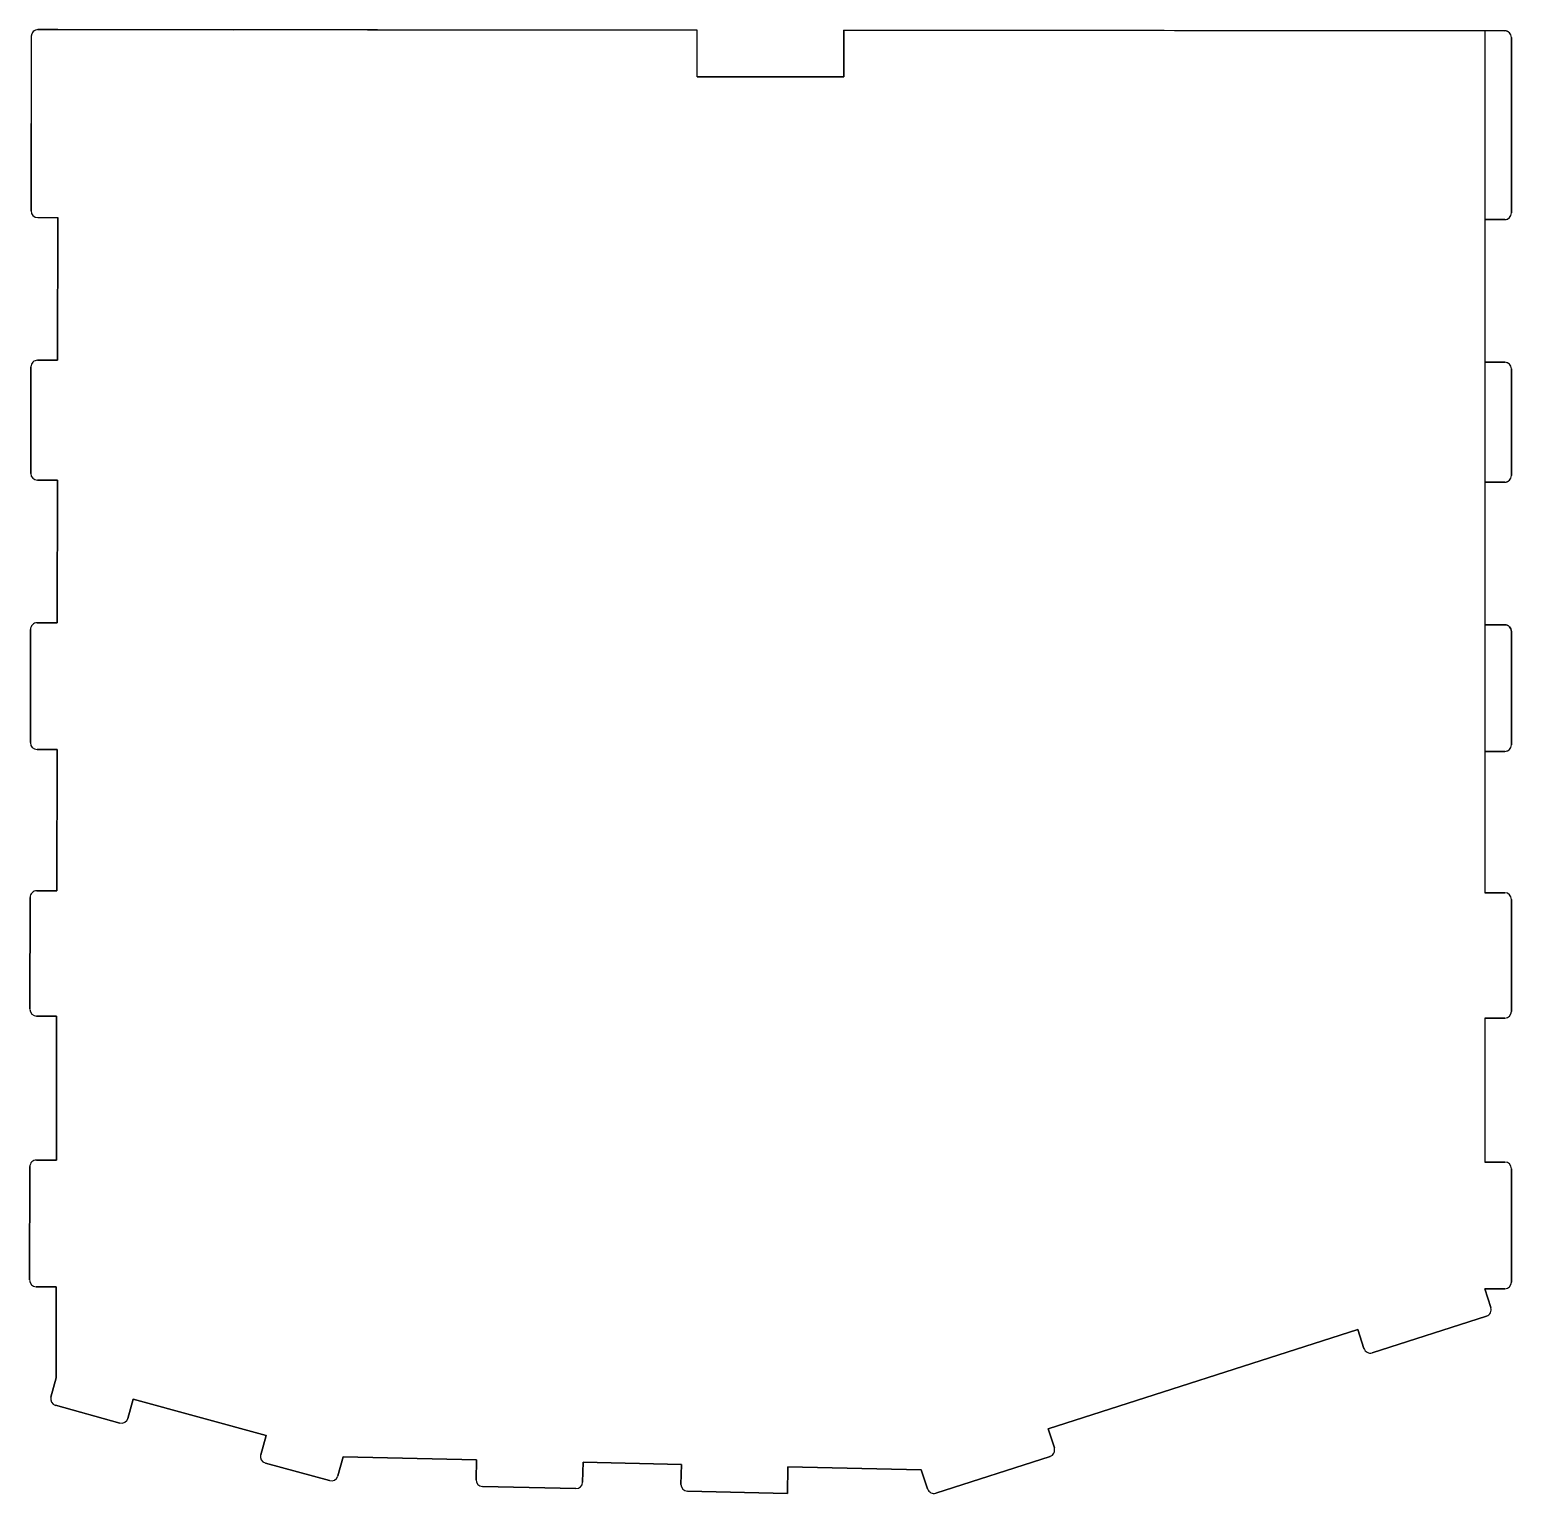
# Model space of a CAD drawing. Header units: millimetres. Extents: x -59 to 52, y -85 to 25.
import ezdxf

# ---------------------------------------------------------------- set-up
doc = ezdxf.new("R2010")
doc.units = ezdxf.units.MM
doc.layers.get('0').update_dxf_attribs({"linetype": 'CONTINUOUS'})

msp = doc.modelspace()

# ---------------------------------------------------------------- linework, layer by layer
for p, q in [((-59.01, 24.73), (-59.03, 11.64)), ((-59.01, 24.73), (-59.03, 11.64)), ((-59.01, 24.73), (-59.01, 24.73)), ((-57.01, 25.23), (-58.51, 25.23)), ((-58.51, 25.23), (-9.08, 25.19)), ((-58.51, 25.23), (-43.83, 25.21)), ((-58.51, 25.23), (-58.51, 25.23)), ((-9.08, 25.19), (-57.01, 25.23)), ((-9.09, 21.7), (-9.08, 25.19)), ((-9.09, 21.7), (-9.08, 25.19)), ((1.92, 25.18), (1.91, 21.7)), ((1.91, 21.7), (1.92, 25.18)), ((49.98, 25.14), (1.92, 25.18)), ((1.92, 25.18), (51.48, 25.14)), ((51.98, 24.64), (51.98, 11.48)), ((1.91, 21.7), (-9.09, 21.7)), ((-9.09, 21.7), (1.91, 21.7)), ((-59.03, 11.64), (-59.02, 18.18)), ((-59.03, 11.64), (-59.03, 11.63)), ((-58.53, 11.13), (-57.03, 11.13)), ((-58.53, 11.13), (-57.03, 11.13)), ((-58.53, 11.13), (-58.53, 11.13)), ((-57.03, 11.13), (-57.04, 0.43)), ((-57.04, 0.43), (-57.03, 11.13)), ((51.48, 10.98), (49.98, 10.98)), ((49.98, 10.98), (49.98, 0.28)), ((-57.04, 0.43), (-58.54, 0.43)), ((-58.54, 0.43), (-57.04, 0.43)), ((-58.54, 0.43), (-58.54, 0.43)), ((49.98, 0.28), (51.48, 0.28)), ((-59.04, -0.06), (-59.05, -8.06)), ((-59.05, -8.06), (-59.04, -0.06)), ((-59.04, -0.06), (-59.04, -0.06)), ((51.98, -0.22), (51.98, -8.22)), ((-58.55, -8.57), (-57.05, -8.57)), ((-57.05, -8.57), (-58.55, -8.57)), ((-57.05, -8.57), (-57.8, -8.57)), ((-57.05, -8.57), (-57.07, -19.27)), ((-57.07, -19.27), (-57.05, -8.57)), ((51.48, -8.72), (49.98, -8.72)), ((49.98, -8.72), (49.98, -19.42)), ((-59.07, -19.76), (-59.08, -28.26)), ((-59.08, -28.26), (-59.07, -19.76)), ((-57.07, -19.27), (-58.57, -19.27)), ((-58.57, -19.27), (-57.07, -19.27)), ((49.98, -19.42), (51.48, -19.42)), ((51.98, -19.92), (51.98, -28.42)), ((-58.58, -28.77), (-57.08, -28.77)), ((-57.08, -28.77), (-58.58, -28.77)), ((-57.08, -28.77), (-57.1, -39.37)), ((-57.1, -39.37), (-57.08, -28.77)), ((51.48, -28.92), (49.98, -28.92)), ((49.98, -28.92), (49.98, -39.52)), ((-59.1, -39.87), (-59.11, -48.26)), ((-59.11, -48.26), (-59.1, -39.87)), ((-57.1, -39.37), (-58.6, -39.37)), ((-58.6, -39.37), (-57.1, -39.37)), ((51.48, -39.52), (49.98, -39.52)), ((49.98, -39.52), (51.48, -39.52)), ((51.98, -48.42), (51.98, -40.02)), ((51.98, -40.02), (51.98, -48.42)), ((-58.61, -48.77), (-57.11, -48.77)), ((-57.11, -48.77), (-58.61, -48.77)), ((-57.11, -48.77), (-57.12, -59.57)), ((-57.12, -59.57), (-57.11, -48.77)), ((49.98, -48.92), (51.48, -48.92)), ((51.48, -48.92), (49.98, -48.92)), ((49.98, -48.92), (49.98, -59.72)), ((-57.12, -59.57), (-58.62, -59.57)), ((-58.62, -59.57), (-57.12, -59.57)), ((51.48, -59.72), (49.98, -59.72)), ((49.98, -59.72), (51.48, -59.72)), ((-59.12, -60.06), (-59.14, -68.56)), ((-59.14, -68.56), (-59.12, -60.06)), ((51.98, -68.72), (51.98, -60.22)), ((51.98, -60.22), (51.98, -68.72)), ((-58.64, -69.07), (-57.14, -69.07)), ((-57.14, -69.07), (-58.64, -69.07)), ((-57.14, -69.07), (-57.15, -75.91)), ((-57.15, -75.91), (-57.14, -69.07)), ((50.43, -70.64), (49.98, -69.22)), ((49.98, -69.22), (51.48, -69.22)), ((51.48, -69.22), (49.98, -69.22)), ((49.98, -69.22), (50.43, -70.64)), ((41.54, -74.03), (50.11, -71.27)), ((50.11, -71.27), (41.54, -74.03)), ((17.25, -79.74), (40.46, -72.28)), ((40.46, -72.28), (17.25, -79.74)), ((40.46, -72.28), (40.91, -73.71)), ((40.91, -73.71), (40.46, -72.28)), ((-57.15, -75.91), (-57.54, -77.36)), ((-57.54, -77.36), (-57.15, -75.91)), ((-51.76, -78.95), (-51.36, -77.5)), ((-51.36, -77.5), (-51.76, -78.95)), ((-51.36, -77.5), (-41.41, -80.23)), ((-41.41, -80.23), (-51.36, -77.5)), ((-57.19, -77.97), (-52.37, -79.3)), ((-52.37, -79.3), (-57.19, -77.97)), ((17.71, -81.17), (17.25, -79.74)), ((17.25, -79.74), (17.71, -81.17)), ((-41.41, -80.23), (-41.81, -81.68)), ((-41.81, -81.68), (-41.41, -80.23)), ((-36.03, -83.27), (-35.63, -81.83)), ((-35.63, -81.83), (-36.03, -83.27)), ((-35.63, -81.83), (-25.63, -82.05)), ((-25.63, -82.05), (-35.63, -81.83)), ((-25.63, -82.05), (-25.66, -83.55)), ((-25.66, -83.55), (-25.63, -82.05)), ((8.82, -84.55), (17.39, -81.8)), ((17.39, -81.8), (8.82, -84.55)), ((-41.46, -82.3), (-36.64, -83.62)), ((-36.64, -83.62), (-41.46, -82.3)), ((-17.67, -83.73), (-17.63, -82.23)), ((-17.63, -82.23), (-17.67, -83.73)), ((-17.63, -82.23), (-10.26, -82.4)), ((-10.26, -82.4), (-17.63, -82.23)), ((-10.26, -82.4), (-10.3, -83.9)), ((-10.3, -83.9), (-10.26, -82.4)), ((-2.31, -84.58), (-2.27, -82.58)), ((-2.27, -82.58), (-2.31, -84.58)), ((-2.27, -82.58), (7.73, -82.8)), ((7.73, -82.8), (-2.27, -82.58)), ((7.73, -82.8), (8.19, -84.23)), ((8.19, -84.23), (7.73, -82.8)), ((-25.18, -84.06), (-18.18, -84.22)), ((-18.18, -84.22), (-25.18, -84.06)), ((-9.81, -84.41), (-2.31, -84.58)), ((-2.31, -84.58), (-9.81, -84.41))]:
    msp.add_line(p, q)
for points in [[(51.98, 24.64, 0.414214), (51.48, 25.14), (49.98, 25.14), (49.98, 10.98), (51.48, 10.98, 0.414214), (51.98, 11.48)], [(51.98, -0.22, 0.414214), (51.48, 0.28), (49.98, 0.28), (49.98, -8.72), (51.48, -8.72, 0.414214), (51.98, -8.22)], [(51.98, -19.92, 0.414214), (51.48, -19.42), (49.98, -19.42), (49.98, -28.92), (51.48, -28.92, 0.414214), (51.98, -28.42)], [(51.48, -19.42), (51.48, -19.42, -0.414214), (51.98, -19.92), (51.98, -19.92, 0.414214)]]:
    msp.add_lwpolyline(points, format="xyb", close=True)
for centre, start, end in [((-58.51, 24.73), 89.9216, 179.9216), ((-58.51, 24.73), 89.9534, 179.9216), ((51.48, 24.64), 0, 90), ((-58.53, 11.63), 179.9216, 269.9216), ((-58.53, 11.63), 180, 270), ((51.48, 11.48), -90, 0), ((-58.54, -0.07), 89.9216, 179.9216), ((-58.54, -0.07), 89.9216, 179.9216), ((51.48, -0.22), 0, 90), ((-58.55, -8.07), 179.9216, 269.9216), ((-58.55, -8.07), 179.9216, 269.9216), ((51.48, -8.22), -90, 0), ((-58.57, -19.77), 89.9216, 179.9216), ((-58.57, -19.77), 89.9216, 179.9216), ((-58.58, -28.27), 179.9216, 269.9216), ((-58.58, -28.27), 179.9216, 269.9216), ((51.48, -28.42), -90, 0), ((-58.6, -39.87), 89.9216, 179.9216), ((-58.6, -39.87), 89.9216, 179.9216), ((51.48, -40.02), 0, 90), ((51.48, -40.02), 0, 90), ((-58.61, -48.27), 179.9216, 269.9216), ((-58.61, -48.27), 179.9216, 269.9216), ((51.48, -48.42), -90, 0), ((51.48, -48.42), -90, 0), ((-58.62, -60.07), 89.9216, 179.9216), ((-58.62, -60.07), 89.9216, 179.9216), ((51.48, -60.22), 0, 90), ((51.48, -60.22), 0, 90), ((-58.64, -68.57), 179.9216, 269.9216), ((-58.64, -68.57), 179.9216, 269.9216), ((51.48, -68.72), -90, 0), ((51.48, -68.72), -90, 0), ((49.96, -70.8), -72.1733, 17.8267), ((49.96, -70.8), -72.1733, 17.8267), ((41.39, -73.55), 197.8267, 287.8267), ((41.39, -73.55), 197.8267, 287.8267), ((-57.06, -77.49), 164.6273, 254.6273), ((-57.06, -77.49), 164.6273, 254.6273), ((-52.24, -78.81), 254.6273, 344.6273), ((-52.24, -78.81), 254.6273, 344.6273), ((-41.33, -81.81), 164.6273, 254.6273), ((-41.33, -81.81), 164.6273, 254.6273), ((17.23, -81.32), -72.1733, 17.8267), ((17.23, -81.32), -72.1733, 17.8267), ((-36.51, -83.14), 254.6273, 344.6273), ((-36.51, -83.14), 254.6273, 344.6273), ((-25.16, -83.56), 178.7109, 268.7109), ((-25.16, -83.56), 178.7109, 268.7109), ((-18.17, -83.72), 268.7109, 358.7109), ((-18.17, -83.72), 268.7109, 358.7109), ((-9.8, -83.91), 178.7109, 268.7109), ((-9.8, -83.91), 178.7109, 268.7109), ((8.67, -84.08), 197.8267, 287.8267), ((8.67, -84.08), 197.8267, 287.8267)]:
    msp.add_arc(centre, 0.5, start, end)

doc.saveas('drawing.dxf')
